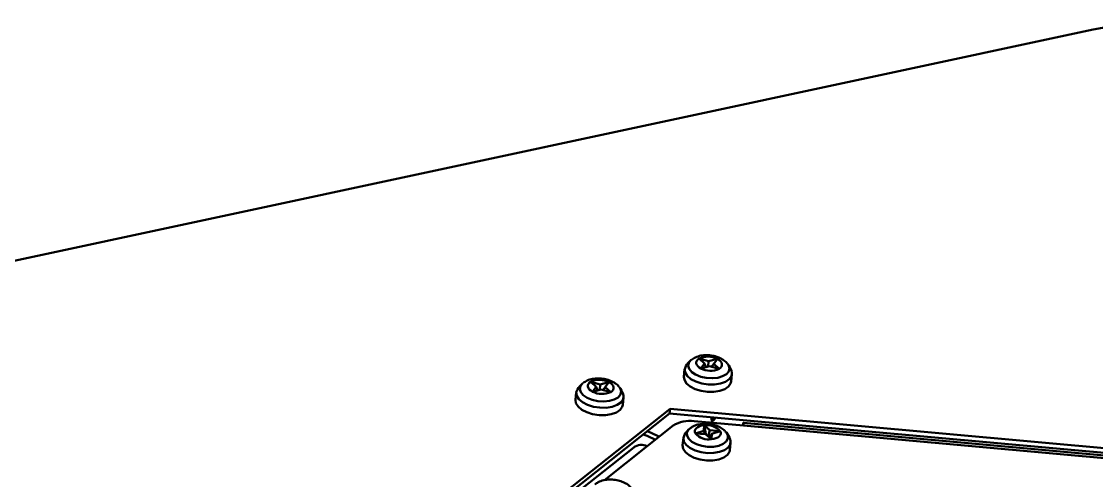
# Model space of a CAD drawing. Header units: millimetres. Extents: x 263 to 2983, y 441 to 2500.
# Drawn here: x 1960.1 to 2186.4, y 2013.9 to 2110.4 of the extents above; entities that cross this region are included whole.
import ezdxf

# ---------------------------------------------------------------- set-up
doc = ezdxf.new("R2010")
doc.units = ezdxf.units.MM
doc.header["$LTSCALE"] = 0.5
doc.layers.add('BOL', color=7, linetype='Continuous', lineweight=50)

msp = doc.modelspace()

# ---------------------------------------------------------------- linework, layer by layer
at = {"layer": 'BOL'}
for p, q in [((1544.64, 1971.46), (2185.73, 2108.74)), ((2103.9, 2038.5), (2102.75, 2039.56)), ((2102.75, 2039.56), (2104.76, 2039)), ((2104.76, 2039), (2106.59, 2039.48)), ((2106.59, 2039.48), (2105.82, 2038.46)), ((2099.71, 2037.3), (2099.55, 2035.74)), ((2103.12, 2037.47), (2103.9, 2038.5)), ((2104.95, 2037.95), (2103.12, 2037.47)), ((2103.9, 2038.5), (2104.2, 2037.76)), ((2104.76, 2039), (2104.69, 2037.88)), ((2106.96, 2037.39), (2104.95, 2037.95)), ((2105.82, 2038.46), (2105.38, 2037.83)), ((2105.82, 2038.46), (2106.96, 2037.39)), ((2108.76, 2038.42), (2108.72, 2038.47)), ((2109.5, 2034.72), (2109.66, 2036.28)), ((2081.08, 2033.61), (2079.93, 2034.68)), ((2079.93, 2034.68), (2081.95, 2034.11)), ((2080.3, 2032.59), (2081.08, 2033.61)), ((2082.13, 2033.07), (2080.3, 2032.59)), ((2081.08, 2033.61), (2081.38, 2032.87)), ((2081.95, 2034.11), (2081.87, 2033)), ((2081.95, 2034.11), (2083.77, 2034.59)), ((2084.15, 2032.5), (2082.13, 2033.07)), ((2083, 2033.57), (2082.56, 2032.95)), ((2083.77, 2034.59), (2083, 2033.57)), ((2083, 2033.57), (2084.15, 2032.5)), ((2085.95, 2033.54), (2085.91, 2033.59)), ((2076.89, 2032.42), (2076.73, 2030.86)), ((2086.68, 2029.84), (2086.84, 2031.4)), ((2096.54, 2027.98), (2032.84, 1977.57)), ((2096.64, 2028.99), (2032.95, 1978.58)), ((2096.54, 2027.98), (2096.64, 2028.99)), ((2217.27, 2017.06), (2096.54, 2027.98)), ((2217.37, 2018.07), (2096.64, 2028.99)), ((2101.69, 2026.4), (2112.07, 2025.46)), ((2105.41, 2027.15), (2105.36, 2026.92)), ((2105.38, 2027.02), (2105.65, 2027.12)), ((2105.39, 2026.28), (2105.4, 2026.29)), ((2201.7, 2017.96), (2112.09, 2026.07)), ((2091.82, 2021.12), (2097.3, 2025.46)), ((2100.8, 2024.85), (2100.74, 2024.8)), ((2101.97, 2023.83), (2103.73, 2024.37)), ((2104.12, 2023.64), (2101.97, 2023.83)), ((2103.73, 2024.37), (2103.8, 2025.52)), ((2103.73, 2024.37), (2103.97, 2023.65)), ((2103.8, 2025.52), (2104.15, 2023.65)), ((2103.8, 2025.52), (2105.04, 2024.48)), ((2105.36, 2022.6), (2104.12, 2023.64)), ((2105.04, 2024.48), (2104.63, 2023.22)), ((2105.43, 2023.75), (2104.85, 2023.03)), ((2105.04, 2024.48), (2107.2, 2024.29)), ((2105.43, 2023.75), (2105.36, 2022.6)), ((2107.2, 2024.29), (2105.43, 2023.75)), ((2112.07, 2025.46), (2201.69, 2017.35)), ((2099.43, 2022.89), (2099.27, 2021.33)), ((2109.22, 2020.3), (2109.38, 2021.86)), ((2088.99, 2020.89), (2041.71, 1983.47)), ((2082.8, 2013.98), (2091.82, 2021.12))]:
    msp.add_line(p, q, dxfattribs=at)
at = {"layer": 'BOL', "flags": 128}
for points in [[(2185.73, 2108.74), (2189.64, 2109.46), (2193.71, 2109.99), (2197.89, 2110.31), (2202.16, 2110.43), (2206.49, 2110.34), (2210.83, 2110.05), (2215.16, 2109.56), (2219.45, 2108.86), (2223.66, 2107.98), (2227.76, 2106.91), (2231.72, 2105.65), (2235.51, 2104.23), (2239.1, 2102.65), (2242.46, 2100.93), (2245.57, 2099.07), (2248.4, 2097.09), (2250.94, 2095.01), (2253.16, 2092.84)], [(2101.09, 2039.28), (2101.07, 2039.26), (2101.02, 2039.22)], [(2102.75, 2039.56), (2102.45, 2039.35), (2102.25, 2039.1), (2102.14, 2038.82), (2102.14, 2038.53), (2102.24, 2038.25), (2102.45, 2037.96), (2102.74, 2037.7), (2103.12, 2037.47)], [(2106.96, 2037.39), (2107.26, 2037.61), (2107.47, 2037.86), (2107.57, 2038.13), (2107.57, 2038.42), (2107.47, 2038.71), (2107.27, 2038.99), (2106.97, 2039.25), (2106.59, 2039.48)], [(2099.93, 2037.95), (2099.72, 2037.36), (2099.8, 2036.62), (2100.25, 2035.9), (2101.02, 2035.25), (2102.07, 2034.71), (2103.31, 2034.32), (2104.65, 2034.12), (2106, 2034.12), (2107.25, 2034.31), (2108.3, 2034.69), (2109.09, 2035.22), (2109.55, 2035.88), (2109.65, 2036.59), (2109.57, 2036.95)], [(2101.02, 2039.22), (2100.58, 2038.68), (2100.44, 2038.04), (2100.64, 2037.37), (2101.19, 2036.73), (2102.02, 2036.18), (2103.08, 2035.75), (2104.27, 2035.49), (2105.51, 2035.42), (2106.69, 2035.54), (2107.71, 2035.84), (2108.5, 2036.29), (2108.99, 2036.87), (2109.13, 2037.51), (2108.92, 2038.18), (2108.76, 2038.42)], [(2099.55, 2035.74), (2099.64, 2035.06), (2100.09, 2034.34), (2100.86, 2033.69), (2101.91, 2033.15), (2103.15, 2032.76), (2104.49, 2032.56), (2105.84, 2032.56), (2107.09, 2032.75), (2108.14, 2033.13), (2108.93, 2033.66), (2109.39, 2034.32), (2109.5, 2034.72)], [(2077.12, 2033.06), (2076.9, 2032.47), (2076.98, 2031.74), (2077.43, 2031.02), (2078.21, 2030.36), (2079.25, 2029.82), (2080.49, 2029.44), (2081.84, 2029.24), (2083.18, 2029.23), (2084.43, 2029.43), (2085.49, 2029.8), (2086.28, 2030.34), (2086.74, 2030.99), (2086.84, 2031.71), (2086.75, 2032.07)], [(2078.2, 2034.33), (2077.77, 2033.8), (2077.62, 2033.15), (2077.83, 2032.48), (2078.37, 2031.84), (2079.2, 2031.29), (2080.26, 2030.87), (2081.46, 2030.61), (2082.69, 2030.54), (2083.87, 2030.65), (2084.9, 2030.95), (2085.68, 2031.4), (2086.17, 2031.98), (2086.31, 2032.63), (2086.11, 2033.3), (2085.95, 2033.54)], [(2078.28, 2034.39), (2078.25, 2034.37), (2078.2, 2034.33)], [(2079.93, 2034.68), (2079.63, 2034.46), (2079.43, 2034.21), (2079.32, 2033.94), (2079.32, 2033.65), (2079.43, 2033.36), (2079.63, 2033.08), (2079.93, 2032.82), (2080.3, 2032.59)], [(2084.15, 2032.5), (2084.44, 2032.72), (2084.65, 2032.97), (2084.76, 2033.25), (2084.76, 2033.53), (2084.65, 2033.82), (2084.45, 2034.1), (2084.15, 2034.36), (2083.77, 2034.59)], [(2076.73, 2030.86), (2076.82, 2030.18), (2077.27, 2029.46), (2078.05, 2028.8), (2079.09, 2028.26), (2080.33, 2027.88), (2081.68, 2027.67), (2083.02, 2027.67), (2084.27, 2027.87), (2085.33, 2028.24), (2086.12, 2028.78), (2086.58, 2029.43), (2086.68, 2029.84)], [(2105.37, 2027.19), (2105.37, 2027.19), (2105.41, 2026.06)], [(2111.99, 2025.47), (2112.02, 2025.73), (2112.06, 2025.98), (2112.08, 2026.07), (2112.09, 2026.02), (2112.09, 2025.81), (2112.07, 2025.46)], [(2093.55, 2022.49), (2091.78, 2023.29), (2090.99, 2023.59)], [(2094.37, 2023.14), (2094, 2023.33), (2091.88, 2024.3)], [(2099.66, 2023.53), (2099.43, 2022.88), (2099.55, 2022.14), (2100.02, 2021.43), (2100.83, 2020.78), (2101.89, 2020.25), (2103.15, 2019.88), (2104.49, 2019.7), (2105.83, 2019.71)], [(2100.74, 2024.8), (2100.54, 2024.61), (2100.2, 2024), (2100.21, 2023.33), (2100.56, 2022.67), (2101.24, 2022.06), (2102.18, 2021.56), (2103.3, 2021.2), (2104.53, 2021.02), (2105.75, 2021.03)], [(2103.8, 2025.52), (2103.3, 2025.45), (2102.86, 2025.32), (2102.48, 2025.15), (2102.18, 2024.93), (2101.97, 2024.68), (2101.86, 2024.41), (2101.86, 2024.12), (2101.97, 2023.83)], [(2105.36, 2022.6), (2105.86, 2022.67), (2106.3, 2022.8), (2106.68, 2022.97), (2106.98, 2023.19), (2107.19, 2023.44), (2107.3, 2023.71), (2107.3, 2024), (2107.2, 2024.29)], [(2105.75, 2021.03), (2106.88, 2021.23), (2107.81, 2021.6), (2108.47, 2022.11), (2108.81, 2022.72), (2108.81, 2023.39), (2108.49, 2024.01)], [(2108.49, 2024.01), (2108.45, 2024.05), (2108.45, 2024.06)], [(2099.27, 2021.33), (2099.27, 2021.32), (2099.39, 2020.58), (2099.86, 2019.87), (2100.67, 2019.22), (2101.73, 2018.69), (2102.99, 2018.32), (2104.33, 2018.14), (2105.67, 2018.15)], [(2105.83, 2019.71), (2107.07, 2019.92), (2108.11, 2020.31), (2108.87, 2020.86), (2109.3, 2021.52), (2109.37, 2022.24), (2109.29, 2022.54)], [(2105.67, 2018.15), (2106.91, 2018.36), (2107.95, 2018.75), (2108.71, 2019.3), (2109.14, 2019.96), (2109.22, 2020.3)]]:
    msp.add_lwpolyline(points, dxfattribs=at)
at = {"layer": 'BOL'}
for centre, radius, start, end in [((2104.59, 2035.55), 4.41, 62.9424, 114.6024), ((2104.51, 2035.14), 5.37, 130.5445, 148.483), ((2105.13, 2041.4), 4.41, 242.9466, 294.5982), ((2104.51, 2035.14), 5.37, 19.7775, 37.7161), ((2081.77, 2030.67), 4.41, 62.9424, 114.6023), ((2081.7, 2030.25), 5.37, 130.5445, 148.483), ((2082.31, 2036.52), 4.41, 242.947, 294.5978), ((2081.7, 2030.25), 5.37, 19.7775, 37.7161), ((2100.76, 2020.02), 6.45, 81.7011, 122.4716), ((2104.95, 2027.28), 1.1, 294.4416, 338.2704), ((2104.24, 2020.72), 5.37, 130.5445, 148.483), ((2104.76, 2026.24), 3.69, 220.7083, 279.3791), ((2104.4, 2021.88), 3.69, 40.7082, 99.378), ((2104.24, 2020.72), 5.37, 19.7775, 37.7161), ((2090.6, 2018.59), 2.81, 64.3581, 124.9716)]:
    msp.add_arc(centre, radius, start, end, dxfattribs=at)
for points, knots in [([(2107.33, 2039.57), (2107.13, 2039.67), (2106.59, 2039.93), (2105.58, 2040.19), (2104.34, 2040.31), (2103.11, 2040.2), (2102.01, 2039.89), (2101.41, 2039.49), (2101.13, 2039.31)], [0, 0, 0, 0, 0.1031168, 0.2835934, 0.4632613, 0.6464107, 0.838101, 1, 1, 1, 1]), ([(2108.7, 2038.49), (2108.69, 2038.51), (2108.51, 2038.79), (2108.04, 2039.16), (2107.55, 2039.44), (2107.33, 2039.57)], [0, 0, 0, 0, 0.042538, 0.569872, 1, 1, 1, 1]), ([(2084.52, 2034.69), (2084.32, 2034.78), (2083.77, 2035.04), (2082.76, 2035.31), (2081.53, 2035.42), (2080.3, 2035.32), (2079.19, 2035.01), (2078.59, 2034.61), (2078.32, 2034.42)], [0, 0, 0, 0, 0.103117, 0.283595, 0.463259, 0.646414, 0.838105, 1, 1, 1, 1]), ([(2085.88, 2033.6), (2085.87, 2033.62), (2085.69, 2033.9), (2085.23, 2034.27), (2084.74, 2034.56), (2084.52, 2034.69)], [0, 0, 0, 0, 0.042538, 0.569872, 1, 1, 1, 1]), ([(2108.41, 2024.07), (2108.26, 2024.24), (2107.9, 2024.66), (2107.11, 2025.17), (2106.07, 2025.59), (2104.88, 2025.84), (2103.65, 2025.88), (2102.47, 2025.7), (2101.51, 2025.37), (2101.04, 2025), (2100.84, 2024.85)], [0, 0, 0, 0, 0.087148, 0.211397, 0.347639, 0.486967, 0.626948, 0.770727, 0.907197, 1, 1, 1, 1]), ([(2105.37, 2026.49), (2105.45, 2026.51), (2105.79, 2026.62), (2106.06, 2026.86), (2106.11, 2027.08), (2106.11, 2027.12)], [0, 0, 0, 0, 0.189843, 0.848831, 1, 1, 1, 1]), ([(2105.38, 2027.06), (2105.49, 2027.08), (2105.6, 2027.1), (2105.66, 2027.16), (2105.66, 2027.16)], [0, 0, 0, 0, 0.979004, 1, 1, 1, 1]), ([(2105.46, 2026.77), (2105.52, 2026.78), (2105.76, 2026.86), (2105.88, 2027.01), (2105.97, 2027.13)], [0, 0, 0, 0, 0.230063, 1, 1, 1, 1]), ([(2105.47, 2026.81), (2105.53, 2026.82), (2105.75, 2026.89), (2105.86, 2027.03), (2105.94, 2027.13)], [0, 0, 0, 0, 0.241626, 1, 1, 1, 1]), ([(2105.49, 2026.49), (2105.52, 2026.5), (2105.82, 2026.61), (2106.07, 2026.84), (2106.11, 2027.07), (2106.12, 2027.12)], [0, 0, 0, 0, 0.094373, 0.791603, 1, 1, 1, 1]), ([(2088.43, 2012.35), (2088.32, 2012.49), (2088.01, 2012.87), (2087.28, 2013.36), (2086.28, 2013.8), (2085.1, 2014.08), (2083.87, 2014.15), (2082.64, 2014), (2081.59, 2013.66), (2081.05, 2013.24), (2080.82, 2013.07)], [0, 0, 0, 0, 0.066068, 0.187663, 0.321638, 0.460025, 0.598822, 0.740909, 0.890793, 1, 1, 1, 1])]:
    msp.add_open_spline(points, degree=3, knots=knots, dxfattribs=at)

doc.saveas('drawing.dxf')
